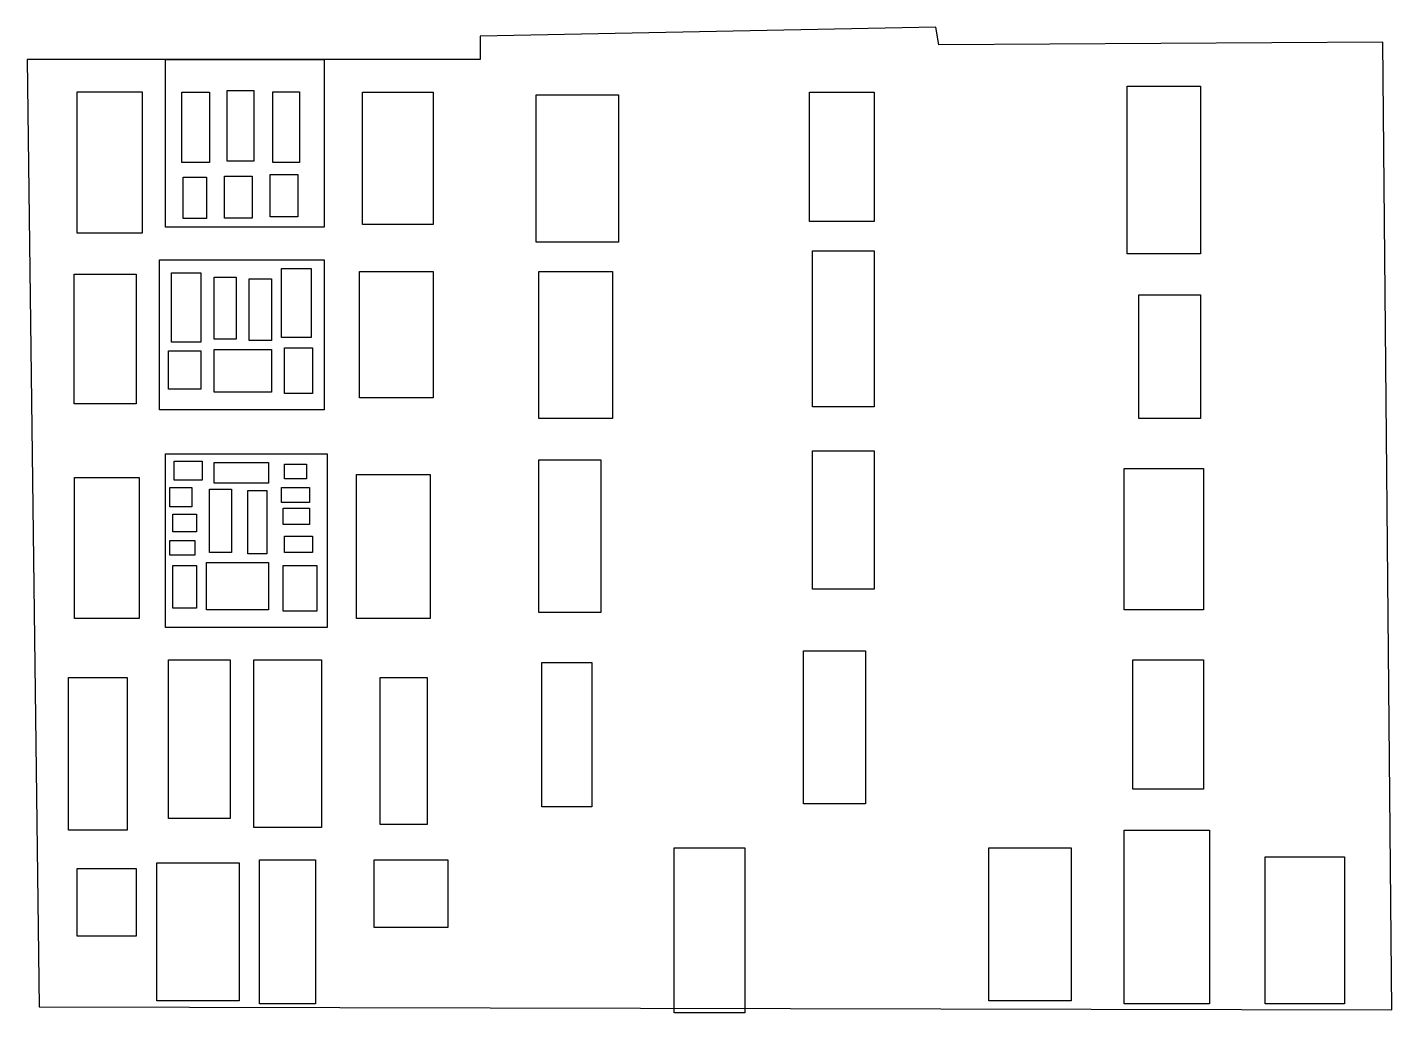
# Model space of a CAD drawing. Extents: x -44.4 to 55.5, y -0.1 to 72.
import ezdxf

# ---------------------------------------------------------------- set-up
doc = ezdxf.new("R2010")
doc.units = 0
for name, color, linetype in [('capa1', 7, 'CONTINUOUS'), ('capa2', 7, 'CONTINUOUS'), ('capa3', 7, 'CONTINUOUS')]:
    doc.layers.add(name, color=color, linetype=linetype)

msp = doc.modelspace()

# ---------------------------------------------------------------- linework, layer by layer
at = {"layer": 'capa1', "color": 7}
msp.add_lwpolyline([(-43.507697, 0.377163), (55.477751, 0.161997), (54.832194, 70.958102), (22.339144, 70.742919), (22.123958, 72.034032), (-11.229834, 71.388474), (-11.229834, 69.666989), (-44.368441, 69.666989), (-43.507697, 0.377163)], close=True, dxfattribs=at)
at = {"layer": 'capa2', "color": 7}
for points in [[(-40.715184, 67.304839), (-35.971296, 67.304839), (-35.971296, 56.966122), (-40.715184, 56.966122), (-40.715184, 67.304839)], [(-19.837265, 67.299946), (-14.672806, 67.299946), (-14.672806, 57.616587), (-19.837265, 57.616587), (-19.837265, 67.299946)], [(-7.141302, 67.084765), (-1.116101, 67.084765), (-1.116101, 56.325477), (-7.141302, 56.325477), (-7.141302, 67.084765)], [(12.870969, 67.299946), (17.605056, 67.299946), (17.605056, 57.831773), (12.870969, 57.831773), (12.870969, 67.299946)], [(36.111036, 67.730326), (41.49068, 67.730326), (41.49068, 55.464738), (36.111036, 55.464738), (36.111036, 67.730326)], [(13.086154, 55.679914), (17.605055, 55.679914), (17.605055, 44.27507), (13.086154, 44.27507), (13.086154, 55.679914)], [(-40.930568, 53.963518), (-36.401466, 53.963518), (-36.401466, 44.485144), (-40.930568, 44.485144), (-40.930568, 53.963518)], [(-20.05245, 54.173615), (-14.672806, 54.173615), (-14.672806, 44.920627), (-20.05245, 44.920627), (-20.05245, 54.173615)], [(-6.926117, 54.173615), (-1.546473, 54.173615), (-1.546473, 43.414327), (-6.926117, 43.414327), (-6.926117, 54.173615)], [(36.971774, 52.452119), (41.490675, 52.452119), (41.490675, 43.414317), (36.971774, 43.414317), (36.971774, 52.452119)], [(13.086154, 41.047285), (17.605055, 41.047285), (17.605055, 30.933553), (13.086154, 30.933553), (13.086154, 41.047285)], [(-6.926117, 40.401727), (-2.407216, 40.401727), (-2.407216, 29.212067), (-6.926117, 29.212067), (-6.926117, 40.401727)], [(-40.925471, 39.110608), (-36.191384, 39.110608), (-36.191384, 28.781692), (-40.925471, 28.781692), (-40.925471, 39.110608)], [(-20.267637, 39.325788), (-14.887993, 39.325788), (-14.887993, 28.781686), (-20.267637, 28.781686), (-20.267637, 39.325788)], [(35.895847, 39.756166), (41.705862, 39.756166), (41.705862, 29.42725), (35.895847, 29.42725), (35.895847, 39.756166)], [(12.440599, 26.414655), (16.9595, 26.414655), (16.9595, 15.224996), (12.440599, 15.224996), (12.440599, 26.414655)], [(-34.039525, 25.76908), (-29.520624, 25.76908), (-29.520624, 14.14905), (-34.039525, 14.14905), (-34.039525, 25.76908)], [(-27.799139, 25.76908), (-22.849867, 25.76908), (-22.849867, 13.503493), (-27.799139, 13.503493), (-27.799139, 25.76908)], [(-6.710932, 25.5539), (-3.052775, 25.5539), (-3.052775, 15.009798), (-6.710932, 15.009798), (-6.710932, 25.5539)], [(36.541405, 25.76908), (41.705863, 25.76908), (41.705863, 16.300907), (36.541405, 16.300907), (36.541405, 25.76908)], [(-41.35584, 24.477979), (-37.052125, 24.477979), (-37.052125, 13.288319), (-41.35584, 13.288319), (-41.35584, 24.477979)], [(-18.546148, 24.477979), (-15.103176, 24.477979), (-15.103176, 13.71869), (-18.546148, 13.71869), (-18.546148, 24.477979)], [(35.895847, 13.288322), (42.136234, 13.288322), (42.136234, 0.592362), (35.895847, 0.592362), (35.895847, 13.288322)], [(2.972421, 11.997212), (8.13688, 11.997212), (8.13688, -0.053191), (2.972421, -0.053191), (2.972421, 11.997212)], [(25.997304, 11.997212), (32.022505, 11.997212), (32.022505, 0.807552), (25.997304, 0.807552), (25.997304, 11.997212)], [(-27.368767, 11.136462), (-23.280237, 11.136462), (-23.280237, 0.59236), (-27.368767, 0.59236), (-27.368767, 11.136462)], [(-18.97652, 11.136462), (-13.596876, 11.136462), (-13.596876, 6.187189), (-18.97652, 6.187189), (-18.97652, 11.136462)], [(46.224757, 11.351656), (52.034772, 11.351656), (52.034772, 0.592368), (46.224757, 0.592368), (46.224757, 11.351656)], [(-40.710285, 10.490907), (-36.40657, 10.490907), (-36.40657, 5.541634), (-40.710285, 5.541634), (-40.710285, 10.490907)], [(-34.900269, 10.921268), (-28.875068, 10.921268), (-28.875068, 0.807536), (-34.900269, 0.807536), (-34.900269, 10.921268)]]:
    msp.add_lwpolyline(points, close=True, dxfattribs=at)
at = {"layer": 'capa3', "color": 7}
for points in [[(-34.253799, 69.666071), (-22.63559, 69.666071), (-22.63559, 57.402303), (-34.253799, 57.402303), (-34.253799, 69.666071)], [(-33.065342, 67.29409), (-31.032771, 67.29409), (-31.032771, 62.141326), (-33.065342, 62.141326), (-33.065342, 67.29409)], [(-29.732848, 67.404574), (-27.802097, 67.404574), (-27.802097, 62.246037), (-29.732848, 62.246037), (-29.732848, 67.404574)], [(-26.403849, 67.303358), (-24.460344, 67.303358), (-24.460344, 62.132066), (-26.403849, 62.132066), (-26.403849, 67.303358)], [(-32.963595, 61.059552), (-31.242109, 61.059552), (-31.242109, 58.046952), (-32.963595, 58.046952), (-32.963595, 61.059552)], [(-29.935565, 61.151709), (-27.922164, 61.151709), (-27.922164, 58.062379), (-29.935565, 58.062379), (-29.935565, 61.151709)], [(-26.605327, 61.264449), (-24.581642, 61.264449), (-24.581642, 58.164835), (-26.605327, 58.164835), (-26.605327, 61.264449)], [(-34.685083, 55.034356), (-22.63468, 55.034356), (-22.63468, 44.059883), (-34.685083, 44.059883), (-34.685083, 55.034356)], [(-33.824339, 54.066026), (-31.672481, 54.066026), (-31.672481, 49.009161), (-33.824339, 49.009161), (-33.824339, 54.066026)], [(-25.754873, 54.388796), (-23.603015, 54.388796), (-23.603015, 49.33193), (-25.754873, 49.33193), (-25.754873, 54.388796)], [(-30.704144, 53.743238), (-29.09025, 53.743238), (-29.09025, 49.224339), (-30.704144, 49.224339), (-30.704144, 53.743238)], [(-28.121916, 53.635646), (-26.508023, 53.635646), (-26.508023, 49.116745), (-28.121916, 49.116745), (-28.121916, 53.635646)], [(-34.039525, 48.363599), (-31.672482, 48.363599), (-31.672482, 45.566185), (-34.039525, 45.566185), (-34.039525, 48.363599)], [(-30.704144, 48.471191), (-26.508021, 48.471191), (-26.508021, 45.350998), (-30.704144, 45.350998), (-30.704144, 48.471191)], [(-25.539688, 48.57878), (-23.495423, 48.57878), (-23.495423, 45.2434), (-25.539688, 45.2434), (-25.539688, 48.57878)], [(-34.254711, 40.832087), (-22.419495, 40.832087), (-22.419495, 28.136128), (-34.254711, 28.136128), (-34.254711, 40.832087)], [(-33.609153, 40.294135), (-31.564888, 40.294135), (-31.564888, 38.895428), (-33.609153, 38.895428), (-33.609153, 40.294135)], [(-30.704144, 40.186546), (-26.723207, 40.186546), (-26.723207, 38.680246), (-30.704144, 38.680246), (-30.704144, 40.186546)], [(-25.539688, 40.078938), (-23.925795, 40.078938), (-23.925795, 39.003009), (-25.539688, 39.003009), (-25.539688, 40.078938)], [(-33.931931, 38.357459), (-32.318037, 38.357459), (-32.318037, 36.958751), (-33.931931, 36.958751), (-33.931931, 38.357459)], [(-31.026924, 38.249867), (-29.413031, 38.249867), (-29.413031, 33.623373), (-31.026924, 33.623373), (-31.026924, 38.249867)], [(-28.229509, 38.142278), (-26.830802, 38.142278), (-26.830802, 33.515784), (-28.229509, 33.515784), (-28.229509, 38.142278)], [(-25.754873, 38.357459), (-23.710608, 38.357459), (-23.710608, 37.28153), (-25.754873, 37.28153), (-25.754873, 38.357459)], [(-33.716747, 36.420782), (-31.995261, 36.420782), (-31.995261, 35.129667), (-33.716747, 35.129667), (-33.716747, 36.420782)], [(-25.64728, 36.85116), (-23.710608, 36.85116), (-23.710608, 35.667638), (-25.64728, 35.667638), (-25.64728, 36.85116)], [(-33.931931, 34.484119), (-32.102852, 34.484119), (-32.102852, 33.408191), (-33.931931, 33.408191), (-33.931931, 34.484119)], [(-25.539688, 34.806891), (-23.495423, 34.806891), (-23.495423, 33.62337), (-25.539688, 33.62337), (-25.539688, 34.806891)], [(-33.716747, 32.655032), (-31.995261, 32.655032), (-31.995261, 29.534838), (-33.716747, 29.534838), (-33.716747, 32.655032)], [(-31.24211, 32.870215), (-26.723209, 32.870215), (-26.723209, 29.427242), (-31.24211, 29.427242), (-31.24211, 32.870215)], [(-25.64728, 32.655032), (-23.172644, 32.655032), (-23.172644, 29.319652), (-25.64728, 29.319652), (-25.64728, 32.655032)]]:
    msp.add_lwpolyline(points, close=True, dxfattribs=at)

doc.saveas('drawing.dxf')
